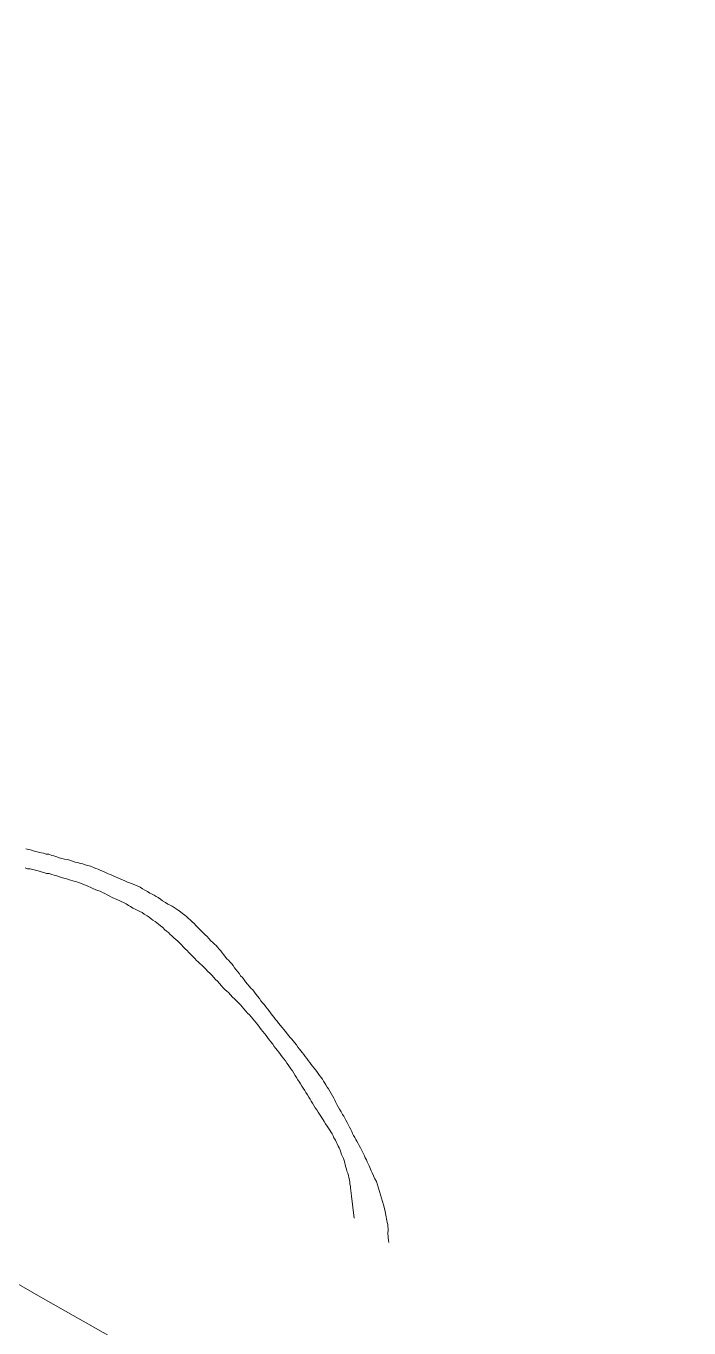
# Model space of a CAD drawing. Header units: inches. Extents: x 610851 to 630254, y 1234683 to 1264905.
# Drawn here: x 622835.86 to 622842.19, y 1246156.56 to 1246169.01 of the extents above; entities that cross this region are included whole.
import ezdxf

# ---------------------------------------------------------------- set-up
doc = ezdxf.new("R2010")
doc.units = ezdxf.units.IN
doc.header["$MEASUREMENT"] = 0
doc.layers.add('Level 50', color=7, linetype='Continuous', lineweight=0)
doc.layers.add('Level 7', color=7, linetype='Continuous', lineweight=0)
doc.styles.add('Styletxt', font='txt.shx')
doc.dimstyles.new('STANDARD-Linear', dxfattribs={"dimtxt": 1.5, "dimasz": 1.13, "dimexe": 0.125, "dimexo": 0.000625, "dimgap": 0.3, "dimtad": 1, "dimzin": 7, "dimdsep": 46, "dimtxsty": 'Styletxt', "dimsah": 1, "dimcen": 2.5, "dimclrd": 1, "dimclre": 1, "dimclrt": 2, "dimaunit": 1, "dimadec": 7, "dimazin": 0, "dimtfac": 1, "dimtofl": 0, "dimtmove": 1, "dimatfit": 3, "dimfxl": 1, "dimtolj": 1, "dimtzin": 0, "dimarcsym": 0})

msp = doc.modelspace()

# ---------------------------------------------------------------- linework, layer by layer
at = {"layer": 'Level 50', "color": 7, "flags": 128}
for points in [[(622835.85687, 1246161.14527), (622835.88112, 1246161.13752), (622835.90284, 1246161.13304), (622835.92709, 1246161.12528), (622835.95275, 1246161.11861), (622835.97887, 1246161.1123), (622836.00307, 1246161.10413), (622836.02625, 1246161.10115), (622836.05231, 1246161.09442), (622836.0755, 1246161.09144), (622836.10409, 1246161.08144), (622836.1254, 1246161.07701), (622836.15217, 1246161.06599), (622836.17643, 1246161.05823), (622836.20249, 1246161.05151), (622836.2282, 1246161.04525), (622836.25133, 1246161.04185), (622836.27739, 1246161.03513), (622836.30164, 1246161.02737), (622836.32987, 1246161.01784), (622836.3516, 1246161.01336), (622836.38019, 1246161.00337), (622836.4015, 1246160.99894), (622836.42576, 1246160.99118), (622836.45001, 1246160.98343), (622836.47607, 1246160.97671), (622836.50243, 1246160.96573), (622836.52523, 1246160.95649), (622836.54948, 1246160.94873), (622836.57439, 1246160.93626), (622836.59864, 1246160.92851), (622836.62354, 1246160.91604), (622836.64452, 1246160.90577), (622836.66696, 1246160.89699), (622836.69228, 1246160.88447), (622836.71466, 1246160.87527), (622836.7371, 1246160.86649), (622836.75989, 1246160.85724), (622836.78046, 1246160.84701), (622836.80471, 1246160.83926), (622836.82961, 1246160.82679), (622836.85639, 1246160.81577), (622836.88317, 1246160.80474), (622836.90596, 1246160.7955), (622836.92834, 1246160.7863), (622836.95078, 1246160.77752), (622836.97241, 1246160.76253), (622836.99592, 1246160.74898), (622837.01937, 1246160.73502), (622837.04287, 1246160.72147), (622837.05951, 1246160.71343), (622837.08442, 1246160.70096), (622837.08442, 1246160.70096), (622837.10353, 1246160.68924), (622837.12311, 1246160.67788), (622837.14474, 1246160.66289), (622837.16456, 1246160.64687), (622837.19054, 1246160.62964), (622837.21404, 1246160.61609), (622837.23502, 1246160.60581), (622837.25559, 1246160.59559), (622837.27511, 1246160.58382), (622837.29241, 1246160.57107), (622837.31409, 1246160.55649), (622837.33614, 1246160.54144), (622837.35596, 1246160.52543), (622837.37614, 1246160.50894), (622837.39344, 1246160.49619), (622837.40975, 1246160.48231), (622837.43063, 1246160.46152), (622837.44647, 1246160.44727), (622837.46489, 1246160.43017), (622837.48391, 1246160.40794), (622837.5048, 1246160.38716), (622837.51924, 1246160.37183), (622837.53765, 1246160.35473), (622837.55602, 1246160.33721), (622837.57186, 1246160.32297), (622837.58882, 1246160.30437), (622837.60718, 1246160.28685), (622837.62626, 1246160.26504), (622837.64462, 1246160.24752), (622837.65906, 1246160.2322), (622837.67495, 1246160.21837), (622837.68892, 1246160.20268), (622837.70588, 1246160.18408), (622837.71991, 1246160.16881), (622837.735, 1246160.14877), (622837.75015, 1246160.12914), (622837.76524, 1246160.1091), (622837.77968, 1246160.09378), (622837.7937, 1246160.0785), (622837.81067, 1246160.05991), (622837.82464, 1246160.04422), (622837.83726, 1246160.02786), (622837.85235, 1246160.00782), (622837.86744, 1246159.98778), (622837.88259, 1246159.96816), (622837.89768, 1246159.94812), (622837.91025, 1246159.93135), (622837.92721, 1246159.91275), (622837.94231, 1246159.89271), (622837.95745, 1246159.87308), (622837.97647, 1246159.85085), (622837.99162, 1246159.83123), (622838.01064, 1246159.809), (622838.02695, 1246159.79512), (622838.04204, 1246159.77508), (622838.05924, 1246159.75182), (622838.07186, 1246159.73546), (622838.08948, 1246159.71215), (622838.10458, 1246159.69211), (622838.12219, 1246159.6688), (622838.13663, 1246159.65347), (622838.15172, 1246159.63343), (622838.16687, 1246159.61381), (622838.17944, 1246159.59704), (622838.19453, 1246159.577), (622838.2122, 1246159.5541), (622838.22941, 1246159.53084), (622838.2445, 1246159.5108), (622838.25894, 1246159.49548), (622838.27151, 1246159.47871), (622838.30567, 1246159.43685), (622838.32263, 1246159.41826), (622838.3352, 1246159.40149), (622838.35787, 1246159.37163), (622838.37189, 1246159.35636), (622838.38451, 1246159.34), (622838.39895, 1246159.32468), (622838.41152, 1246159.30791), (622838.42555, 1246159.29264), (622838.44316, 1246159.26932), (622838.45826, 1246159.24928), (622838.4734, 1246159.22966), (622838.48597, 1246159.21289), (622838.49854, 1246159.19612), (622838.51369, 1246159.17649), (622838.52625, 1246159.15973), (622838.54135, 1246159.13969), (622838.55649, 1246159.12006), (622838.57159, 1246159.10002), (622838.58416, 1246159.08325), (622838.59678, 1246159.0669), (622838.61187, 1246159.04686), (622838.62449, 1246159.0305), (622838.63706, 1246159.01373), (622838.64963, 1246158.99696), (622838.66478, 1246158.97734), (622838.67946, 1246158.95735), (622838.69202, 1246158.94058), (622838.70319, 1246158.92273), (622838.70319, 1246158.92273), (622838.71394, 1246158.90493), (622838.72511, 1246158.88708), (622838.73839, 1246158.86601), (622838.74914, 1246158.84821), (622838.76283, 1246158.82709), (622838.77465, 1246158.80453), (622838.78793, 1246158.78346), (622838.79975, 1246158.76089), (622838.80905, 1246158.7416), (622838.82093, 1246158.71945), (622838.82981, 1246158.70021), (622838.84163, 1246158.67765), (622838.85351, 1246158.6555), (622838.86926, 1246158.63074), (622838.8836, 1246158.60491), (622838.89477, 1246158.58706), (622838.90552, 1246158.56926), (622838.91669, 1246158.55141), (622838.9281, 1246158.5289), (622838.93745, 1246158.51002), (622838.9518, 1246158.48418), (622838.96362, 1246158.46162), (622838.97297, 1246158.44274), (622838.98045, 1246158.42242), (622838.98975, 1246158.40312), (622839.0005, 1246158.38532), (622839.0098, 1246158.36603), (622839.02055, 1246158.34823), (622839.03243, 1246158.32608), (622839.04172, 1246158.30679), (622839.05542, 1246158.28567), (622839.0643, 1246158.26643), (622839.07365, 1246158.24755), (622839.08295, 1246158.22825), (622839.09225, 1246158.20896), (622839.1016, 1246158.19008), (622839.11235, 1246158.17228), (622839.11983, 1246158.15196), (622839.12913, 1246158.13267), (622839.13848, 1246158.11379), (622839.14525, 1246158.09777), (622839.15208, 1246158.08216), (622839.15885, 1246158.06614), (622839.1682, 1246158.04726), (622839.17887, 1246158.01895), (622839.19387, 1246157.9884), (622839.20821, 1246157.96256), (622839.27437, 1246157.7411), (622839.2804, 1246157.71928), (622839.28535, 1246157.70223), (622839.29143, 1246157.68083), (622839.29378, 1246157.65654), (622839.30158, 1246157.62566), (622839.30514, 1246157.60752), (622839.30828, 1246157.58944), (622839.31178, 1246157.5709), (622839.31533, 1246157.55276), (622839.31702, 1246157.53319), (622839.31871, 1246157.51361), (622839.31894, 1246157.49254), (622839.3181, 1246157.47624), (622839.31732, 1246157.46035), (622839.319, 1246157.44077), (622839.31858, 1246157.42441), (622839.32279, 1246157.40157), (622839.32588, 1246157.38307), (622839.32649, 1246157.38131)], [(622838.99537, 1246157.61376), (622838.96934, 1246157.82332), (622838.96799, 1246157.84875), (622838.96387, 1246157.8821), (622838.96031, 1246157.90024), (622838.95863, 1246157.91981), (622838.95512, 1246157.93836), (622838.95344, 1246157.95793), (622838.94923, 1246157.98078), (622838.94315, 1246158.00218), (622838.94006, 1246158.02068), (622838.93398, 1246158.04208), (622838.9265, 1246158.0624), (622838.92299, 1246158.08095), (622838.91551, 1246158.10127), (622838.90948, 1246158.12309), (622838.90593, 1246158.14122), (622838.8999, 1246158.16304), (622838.89242, 1246158.18336), (622838.88494, 1246158.20368), (622838.87559, 1246158.22256), (622838.86811, 1246158.24289), (622838.86026, 1246158.26368), (622838.85278, 1246158.284), (622838.84343, 1246158.30288), (622838.83413, 1246158.32217), (622838.82772, 1246158.33773), (622838.8159, 1246158.36029), (622838.80221, 1246158.38141), (622838.79332, 1246158.40065), (622838.78397, 1246158.41953), (622838.77281, 1246158.43738), (622838.76211, 1246158.45559), (622838.75094, 1246158.47345), (622838.73621, 1246158.49302), (622838.72257, 1246158.51455), (622838.70929, 1246158.53562), (622838.69812, 1246158.55347), (622838.68737, 1246158.57127), (622838.67662, 1246158.58907), (622838.66405, 1246158.60584), (622838.65036, 1246158.62696), (622838.63708, 1246158.64803), (622838.62339, 1246158.66915), (622838.61011, 1246158.69022), (622838.59689, 1246158.7117), (622838.5832, 1246158.73282), (622838.57385, 1246158.7517), (622838.56315, 1246158.76991), (622838.54987, 1246158.79098), (622838.53365, 1246158.81538), (622838.5229, 1246158.83317), (622838.50921, 1246158.8543), (622838.49599, 1246158.87578), (622838.48271, 1246158.89685), (622838.47154, 1246158.9147), (622838.45827, 1246158.93577), (622838.44457, 1246158.95689), (622838.43135, 1246158.97837), (622838.41807, 1246158.99944), (622838.40438, 1246159.02056), (622838.3911, 1246159.04163), (622838.37854, 1246159.0584), (622838.36339, 1246159.07802), (622838.35269, 1246159.09624), (622838.33754, 1246159.11586), (622838.32245, 1246159.1359), (622838.30736, 1246159.15594), (622838.28974, 1246159.17925), (622838.27459, 1246159.19888), (622838.2595, 1246159.21892), (622838.24693, 1246159.23569), (622838.23178, 1246159.25532), (622838.21669, 1246159.27536), (622838.19907, 1246159.29867), (622838.18398, 1246159.31871), (622838.16631, 1246159.3416), (622838.15374, 1246159.35837), (622838.13865, 1246159.37841), (622838.1221, 1246159.39696), (622838.10701, 1246159.417), (622838.08934, 1246159.43989), (622838.07424, 1246159.45993), (622838.05915, 1246159.47997), (622838.04406, 1246159.50001), (622838.02709, 1246159.51861), (622838.01055, 1246159.53716), (622837.99358, 1246159.55575), (622837.97704, 1246159.5743), (622837.96013, 1246159.59331), (622837.94105, 1246159.61512), (622837.92409, 1246159.63372), (622837.90754, 1246159.65227), (622837.89064, 1246159.67128), (622837.87222, 1246159.68838), (622837.85133, 1246159.70917), (622837.83296, 1246159.72668), (622837.81389, 1246159.7485), (622837.793, 1246159.76928), (622837.77675, 1246159.78358), (622837.77675, 1246159.78358), (622837.75833, 1246159.80068), (622837.74436, 1246159.81637), (622837.72594, 1246159.83347), (622837.70651, 1246159.85575), (622837.68744, 1246159.87757), (622837.67048, 1246159.89617), (622837.6514, 1246159.91798), (622837.63702, 1246159.93372), (622837.61608, 1246159.9541), (622837.59771, 1246159.97161), (622837.57682, 1246159.9924), (622837.56028, 1246160.01094), (622837.53897, 1246160.03178), (622837.52313, 1246160.04603), (622837.50472, 1246160.06313), (622837.48888, 1246160.07737), (622837.47233, 1246160.09592), (622837.45144, 1246160.1167), (622837.43448, 1246160.1353), (622837.41611, 1246160.15282), (622837.39957, 1246160.17136), (622837.38079, 1246160.18893), (622837.36242, 1246160.20645), (622837.34588, 1246160.22499), (622837.32751, 1246160.24251), (622837.30909, 1246160.25961), (622837.29073, 1246160.27712), (622837.27237, 1246160.29464), (622837.25395, 1246160.31174), (622837.23769, 1246160.32604), (622837.21933, 1246160.34355), (622837.20204, 1246160.3563), (622837.18367, 1246160.37382), (622837.16525, 1246160.39092), (622837.14507, 1246160.40741), (622837.12666, 1246160.42451), (622837.10895, 1246160.43731), (622837.09165, 1246160.45006), (622837.07213, 1246160.46183), (622837.05483, 1246160.47458), (622837.0346, 1246160.49066), (622837.01549, 1246160.50238), (622836.98946, 1246160.5192), (622836.96783, 1246160.53419), (622836.94685, 1246160.54446), (622836.92194, 1246160.55693), (622836.90096, 1246160.56721), (622836.87998, 1246160.57749), (622836.85834, 1246160.59248), (622836.83736, 1246160.60276), (622836.81573, 1246160.61775), (622836.79077, 1246160.6298), (622836.76984, 1246160.64049), (622836.74886, 1246160.65077), (622836.72643, 1246160.65955), (622836.70405, 1246160.66875), (622836.68307, 1246160.67902), (622836.65956, 1246160.69257), (622836.63466, 1246160.70504), (622836.61368, 1246160.71532), (622836.58877, 1246160.72778), (622836.56779, 1246160.73806), (622836.54354, 1246160.74582), (622836.52116, 1246160.75501), (622836.49872, 1246160.76379), (622836.47774, 1246160.77407), (622836.45102, 1246160.78551), (622836.42606, 1246160.79756), (622836.40186, 1246160.80573), (622836.37943, 1246160.81451), (622836.35265, 1246160.82554), (622836.33238, 1246160.83151), (622836.30673, 1246160.83819), (622836.28248, 1246160.84594), (622836.25823, 1246160.85369), (622836.23252, 1246160.85995), (622836.20832, 1246160.86812), (622836.17968, 1246160.8777), (622836.15403, 1246160.88437), (622836.12837, 1246160.89104), (622836.10412, 1246160.8988), (622836.07987, 1246160.90655), (622836.05628, 1246160.90959), (622836.03062, 1246160.91626), (622836.00456, 1246160.92298), (622835.97633, 1246160.93251), (622835.95067, 1246160.93918), (622835.92461, 1246160.94591), (622835.89709, 1246160.95114), (622835.8739, 1246160.95412), (622835.84965, 1246160.96188)], [(622837.24191, 1246156.15466), (622836.023, 1246156.84572), (622834.92335, 1246157.47597)]]:
    msp.add_lwpolyline(points, dxfattribs=at)

# ---------------------------------------------------------------- leaders
at = {"layer": 'Level 7', "color": 7, "linetype": 'Continuous', "lineweight": 0}
msp.add_leader([(622783.37851, 1246120.7121), (622898.29613, 1246182.69654)], dimstyle='STANDARD-Linear', override={"dimscale": 1, "dimtxt": 20, "dimasz": 20, "dimgap": 10, "dimtad": 1, "dimclrd": 0, "dimlwd": 65534}, dxfattribs=at)
msp.add_leader([(622783.37851, 1246120.7121), (622898.29613, 1246182.69654)], dimstyle='STANDARD-Linear', override={"dimscale": 1, "dimtxt": 20, "dimasz": 20, "dimgap": 10, "dimtad": 1, "dimclrd": 0, "dimlwd": 65534}, dxfattribs=at)
msp.add_leader([(622783.37851, 1246120.7121), (622898.29613, 1246182.69654)], dimstyle='STANDARD-Linear', override={"dimscale": 1, "dimtxt": 20, "dimasz": 20, "dimgap": 10, "dimtad": 1, "dimclrd": 0, "dimlwd": 65534}, dxfattribs=at)

doc.saveas('drawing.dxf')
